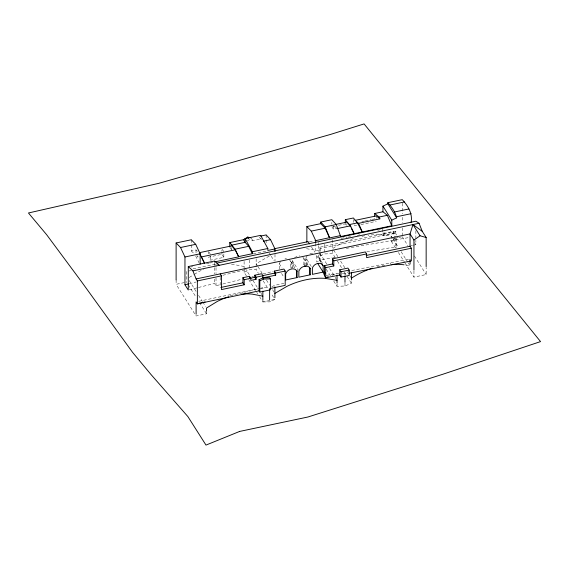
<?xml version="1.0" encoding="UTF-8"?>
<svg xmlns="http://www.w3.org/2000/svg" width="569" height="569" viewBox="0 0 569 569"><rect width="100%" height="100%" fill="white"/><g stroke="black" fill="none" stroke-linecap="round" stroke-linejoin="round"><path stroke-width="0.43" stroke-dasharray="2.85 2.13" d="M279.265 268.966L279.265 263.682L280.787 261.178M293.127 268.099L292.473 267.067L292.473 260.901L293.234 259.649M247.245 241.014L249.357 239.698L252.864 240.701L260.652 239.058L260.652 238.212L261.754 239.407M189.264 277.452L193.609 274.791M194.335 274.35L198.673 271.69A56.964 43.699 -32.3 0 1 203.51 269.457M246.455 275.972L244.115 272.267L249.371 269.798L256.15 269.734L258.49 273.44M271.875 286.691L274.884 285.282L283.924 283.376M322.523 263.326L318.306 256.647L324.735 253.938L332.68 253.625L335.02 257.33M333.761 281.129L337.04 286.321L344.985 286.001L351.414 283.291L351.414 279.884M342.339 273.227L344.985 273.163L351.414 270.581L410.057 258.931L411.316 260.922M332.182 275.247L337.04 273.348L338.804 273.305M189.271 283.711L196.156 281.982M222.849 275.289L246.96 269.237M189.128 289.827L197.614 287.701M198.467 287.487L214.591 283.447L216.021 285.709L222.002 284.208M222.856 283.995L241.661 279.279M251.918 276.705L253.625 276.278M263.027 273.924L273.284 271.349M230.104 295.837L258.539 288.867M259.4 288.654L262.85 287.814L268.774 287.75M191.291 244.926L191.291 250.95L196.035 249.955L198.481 252.316M332.68 226.547L334.366 226.192M338.576 225.31L345.319 223.887L346.471 225.708M361.927 221.597L364.48 221.057M365.334 220.879L371.294 219.627M372.14 219.449L374.694 218.909L374.694 217.358M331.834 226.725L333.37 229.158L336.741 228.446M356.649 225.459L354.949 225.815L354.181 224.606M360.91 224.563L376.23 221.341M223.845 257.352L221.931 254.322L208.61 257.124L210.523 260.154L223.845 257.352L223.845 253.305M190.935 266.996L192.663 266.633M206.49 263.724L209.086 263.177M209.954 262.992L212.543 262.451M253.177 253.895L266.143 251.171M193.062 268.81L216.426 263.895M377.866 230.225L380.327 229.705M357.311 235.41L359.836 234.876M191.326 270.481L186.426 271.513L186.426 282.686M382.781 229.186L382.781 233.596L393.108 231.427L394.367 233.425L394.367 237.429M319.707 251.491L319.707 247.245L395.576 231.277L396.337 232.479L396.337 235.075M319.707 247.245L320.461 248.447L396.337 232.479M382.781 233.596L384.039 235.594L394.367 233.425M176.113 279.912L176.113 284.315L185.167 282.409M394.772 238.29L393.108 238.639L394.367 240.637L391.323 241.284L391.323 236.171L380.014 234.691A69.269 53.137 -32.3 0 0 368.072 235.246M395.604 238.119L398.101 237.593M398.933 237.415L401.437 236.889M289.152 259.421L290.674 261.285L290.674 267.444L292.473 267.067M302.864 257.259L303.882 258.504L303.882 264.67L305.98 264.222L306.968 265.787M320.461 248.447L320.461 261.178L316.741 261.96L316.741 255.794A5.918 4.545 -32.3 0 0 315.311 253.916M297.018 270.254L298.22 269.998L292.473 260.901M198.709 301.314L260.246 288.362M261.114 288.177L262.85 287.814L262.85 290.318M206.554 312.132L206.554 313.782L196.106 315.98L176.113 284.315M259.571 296.741L262.85 301.933L274.884 299.401L274.884 297.694M404.986 262.928L413.948 277.11L426.153 274.543L426.153 267.487M326.122 275.453L337.04 273.348M309.458 241.654L314.643 240.751M341.18 238.34L347.133 237.301M347.986 237.159L350.532 236.711M346.35 248.369L409.367 237.486M319.707 252.337L319.707 259.976L331.912 257.871M332.787 257.721L335.404 257.266M366.799 251.847L395.576 246.882L396.337 248.077M410.768 245.588L412.468 245.296M413.322 245.147L415.868 244.706L415.868 240.353M262.85 301.933L269.621 301.869L274.884 299.401L271.136 293.469M326.734 264.016L318.306 250.666L306.321 248.681A66.836 51.267 -32.3 0 0 304.671 248.589M244.115 266.484L233.254 264.414A56.964 43.699 -32.3 0 0 230.673 264.258M191.291 250.95L194.342 253.909M334.586 226.178L337.026 228.638M414.573 242.657L415.868 244.706M402.269 236.711L407.888 245.616M414.445 256L426.153 274.543M408.983 259.151L410.242 261.15M391.323 236.171L392.724 238.397M393.193 239.136L398.343 247.295M401.152 251.747L407.71 262.131M408.179 262.871L410.057 265.837A69.269 53.137 -32.3 0 0 404.943 264.905M391.323 241.284L395.562 247.999M398.392 252.48L404.516 262.181M390.121 263.12L391.38 265.118M337.83 256.669L332.68 248.511A69.269 53.137 -32.3 0 1 354.316 238.283M340.646 261.121L344.857 267.793M350.013 275.958L351.414 278.177M337.367 261.043L342.047 268.454M344.387 272.167L351.414 283.291M329.543 268.468L334.7 276.626M335.169 277.366L336.571 279.592M326.265 269.258L330.482 275.937M311.442 246.896L314.764 252.159M319.707 259.976L320.461 261.178M316.741 255.794L320.852 262.309M307.416 255.573A5.918 4.545 -32.3 0 0 305.98 258.063L311.727 267.16M303.882 258.504L309.195 266.911M303.882 264.67L304.87 266.235M290.674 261.285L295.027 268.177M290.674 267.444L291.328 268.483L291.328 262.316L293.127 261.932L293.127 267.217M279.265 263.682L282.011 268.027M259.407 237.088L260.652 239.058M269.301 253.212L270.723 255.467M271.2 256.221L274.045 260.723M281.548 273.469L283.839 277.082M251.206 238.07L252.864 240.701M257.551 265.972L256.15 263.753L268.134 256.711A66.836 51.267 -32.3 0 1 269.678 255.979M258.02 266.719L262.238 273.39M266.456 280.069L269.727 285.261M272.544 289.713L274.884 293.419M263.177 280.858L268.326 289.016M245.047 267.971L249.734 275.389M253.013 280.581L258.162 288.739M260.972 293.191L261.911 294.671M230.189 247.607L231.334 249.428M248.795 279.685L256.292 291.548M256.761 292.288L257.693 293.775M223.845 251.69L221.931 248.66L221.931 251.085M208.994 252.067L210.523 254.492M196.803 255.317L197.948 257.138L197.948 255.474M189.221 280.56L196.248 291.684M198.588 295.396L202.336 301.328M202.806 302.068L205.615 306.52M188.289 284.856L196.248 297.466M199.527 302.658L206.554 313.782M195.693 255.993L199.029 262.729M415.868 230.779L415.868 239.485M413.948 270.936L413.948 277.11M402.269 203.197L402.269 213.78M402.269 217.308L402.269 222.6M402.269 227.892L402.269 234.947M396.337 238.546L396.337 247.209M395.576 231.277L395.576 237.344M395.576 238.212L395.576 246.882M394.367 238.233L394.367 240.637M393.108 231.427L393.108 236.235M384.039 231.988L384.039 235.594M376.23 216.697L376.23 218.247M353.413 219.52L353.413 222.614M346.855 223.795L346.855 225.473M344.985 273.163L344.985 275.659M344.985 283.049L344.985 286.001M337.04 283.753L337.04 286.321M333.37 225.786L333.37 229.158M332.68 239.826L332.68 253.625M331.834 222.344L331.834 224.094M324.735 244.272L324.735 253.938M318.306 242.33L318.306 244.834M318.306 245.666L318.306 250.666M318.306 254.94L318.306 256.647M315.71 243.248L315.71 252.792M306.968 264.912L306.968 259.628L304.87 260.069L304.87 265.353M305.98 258.063L305.98 264.222M274.991 254.258L274.991 261.342M266.143 234.926L266.143 243.475M256.15 258.824L256.15 269.734M249.371 260.04L249.371 269.798M244.115 261.434L244.115 268.966M244.115 269.791L244.115 272.267M231.718 247.536L231.718 250.033M221.931 251.896L221.931 254.322M220.189 277.302L220.189 287.594M216.021 264.137L216.021 266.726M216.021 267.586L216.021 273.625M216.021 277.942L216.021 285.709M214.591 262.736L214.591 273.952M214.591 279.13L214.591 283.447M210.523 256.107L210.523 260.154M208.61 251.462L208.61 253.888M196.035 249.955L196.035 254.108M191.291 239.769L191.291 244.065M361.998 236.277A69.269 53.137 -32.3 0 1 366.351 235.488M377.254 266.754A69.269 53.137 -32.3 0 1 385.085 265.154M309.92 253.788A5.918 4.545 -32.3 0 1 312.808 253.184M294.571 257.864A6.536 5.014 -32.3 0 1 299.714 255.936M284.969 258.874A6.536 5.014 -32.3 0 1 286.506 258.717"/><path stroke-width="0.85" d="M426.153 266.605L426.153 237.501L422.262 231.341L412.959 224.549L410.057 233.909L410.057 246.228L411.316 248.226L411.316 260.922L348.783 273.326M413.948 270.055L413.948 240.068L420.05 235.779L426.153 237.501M229.805 247.003L229.805 242.572L243.475 239.698L247.7 237.074L250.502 237.87M274.884 293.419L286.868 286.385A66.836 51.267 -32.3 0 1 325.055 278.348L337.04 280.339M340.689 235.573L329.615 237.906L325.184 228.197L320.76 223.645L320.76 222.038L331.834 219.712L336.258 224.513L340.689 236.533L391.785 225.779L387.361 215.31L382.937 211.76L382.937 206.149L387.838 203.809L387.838 202.706L402.269 199.669C408.009 205.736 412.774 213.667 411.117 222.337M391.785 225.779L391.785 220.167L396.693 217.827C395.412 212.223 391.771 206.924 387.838 202.706M220.189 273.867L221.455 275.865L221.455 289.593L244.179 284.806L242.913 282.807L242.913 277.693L249.549 276.299L250.808 278.298L250.808 280.403L256.057 279.301L254.798 277.302L254.798 275.197L261.662 273.753L262.921 275.752L262.921 277.857L269.635 277.693L270.389 278.895L270.389 289.849L259.834 292.068L259.08 290.866L259.08 279.635L262.921 277.857L275.666 275.168L275.666 273.063L274.407 271.072L283.924 269.066L285.183 271.064L285.183 285.375L269.635 288.647M259.834 292.068L259.834 280.837L263.682 279.052L270.389 278.895M328.135 276.826L325.703 277.772L324.444 275.773L324.444 265.652L332.538 263.945L333.804 265.943L325.703 267.65L324.444 265.652M200.139 264.108L200.139 253.788L195.715 244.321L191.291 239.769L176.113 242.963L180.537 247.515L184.961 256.982L184.961 284.784L188.403 283.924M205.125 301.954L197.365 303.86L196.106 301.862L196.106 314.216M180.537 247.515L195.715 244.321M390.05 204.982L404.481 201.952M229.805 242.572L235.061 249.194L238.66 256.591L252.33 253.717L248.731 246.32L245.132 242.323L245.132 238.617L260.652 235.353L267.843 248.497L267.843 250.452L274.991 248.945L274.991 251.605M260.581 236.099L266.143 234.926L270.567 239.684L274.991 248.945M306.862 242.109L306.862 226.569L320.76 223.645M345.319 223.048L345.319 219.677L353.413 217.977L357.417 222.892L362.268 231.996L358.605 223.34L356.222 221.426M374.694 216.59L374.694 213.496L382.937 211.76M231.462 245.203L245.132 242.323L243.475 239.698M199.683 252.615L231.718 245.872L235.189 249.812L238.66 256.861L214.413 261.968M335.895 224.414L346.855 222.109L350.511 225.801L354.174 233.695L351.343 228.389M354.949 220.402L376.23 215.928L379.893 218.859L358.605 223.34M394.473 211.995L408.905 208.958M320.76 222.038L325.184 226.846L336.258 224.513M184.961 256.982L200.139 253.788M263.419 241.185L270.567 239.684M306.862 226.569L311.286 231.121L325.184 228.197M374.694 213.496L379.125 217.045L387.361 215.31M345.319 219.677L349.323 224.599L357.417 222.892M235.061 249.194L248.731 246.32M235.189 249.812L201.419 256.925L204.506 263.184M337.872 228.461L350.511 225.801M396.693 216.725L411.117 213.688M245.132 238.617L252.33 251.761L267.843 248.497M184.961 284.784L188.282 290.041L188.282 266.548L214.591 261.007L219.214 265.332L217.941 264.507M274.336 248.753L308.121 241.64L309.543 243.895M315.71 240.644L329.615 237.664M216.889 263.091L415.868 221.213L419.061 223.268L422.262 231.341M188.282 266.548L192.905 270.865L419.061 223.268M192.905 270.865L196.106 278.938L410.057 233.909L413.948 240.068M196.106 278.938L197.365 280.937L221.455 275.865M332.538 263.945L332.538 258.831L365.355 251.925L366.621 253.923L366.621 257.636L411.316 248.226M304.87 266.235L306.271 265.936M250.296 278.248L254.798 277.302M262.508 275.681L274.407 273.177L275.666 275.168M242.913 277.693L244.179 279.692L250.808 278.298M254.798 275.197L256.057 277.195L262.921 275.752M275.666 273.063L285.183 271.064M332.538 258.831L333.804 260.83L366.621 253.923M366.18 255.46L410.057 246.228M221.035 287.416L242.913 282.807M297.068 277.58L285.659 279.976L285.659 273.81L287.181 271.313A6.536 5.014 -32.3 0 1 295.553 269.55L297.068 271.413L297.068 277.58L296.421 276.541L296.421 270.382L297.068 271.413M310.276 274.799L298.867 277.195L298.867 271.029L300.389 268.532A6.536 5.014 -32.3 0 1 308.761 266.769L310.276 268.632L310.276 274.799L309.628 273.767L309.628 267.601L310.276 268.632M339.736 269.806L347.929 268.084L349.188 270.083L349.188 275.488L340.995 277.067L339.736 275.069L339.736 269.806L340.995 271.804L340.995 277.067M340.995 271.804L349.188 270.083M259.08 290.866L197.365 303.86L197.365 280.937M339.736 275.069L325.703 277.772L325.703 267.65M262.85 296.157L251.989 294.088A56.964 43.699 -32.3 0 0 241.427 294.18M412.959 224.549L420.05 235.779M387.838 203.809L396.693 217.827M382.937 206.149L391.785 220.167M321.769 263.753L323.142 265.922L323.142 272.089L324.444 275.382M324.444 271.818L325.703 273.81M317.658 263.404L323.142 272.089L312.381 274.358L312.381 268.191A5.918 4.545 -32.3 0 1 317.758 263.447A5.918 4.545 -32.3 0 1 323.142 265.922M247.7 237.074L248.525 238.383M262.921 277.857L263.682 279.052M259.08 279.635L259.834 280.837M349.323 224.599L350.532 226.867M199.705 253.497L204.52 263.219M311.286 231.121L315.71 240.587L315.71 242.38M379.125 217.045L379.893 218.859M325.184 226.846L329.615 237.906M410.057 260.652L410.057 264.108M351.414 272.267L351.414 279.884M344.985 276.484L344.985 282.309M337.04 275.097L337.04 282.9M333.804 260.83L333.804 265.943M274.884 286.904L274.884 297.694M274.407 271.072L274.407 273.177M269.621 289.507L269.621 300.098M262.85 291.15L262.85 300.283M256.057 277.195L256.057 279.301M252.33 251.761L252.33 253.717M249.549 276.299L249.549 277.708M244.179 279.692L244.179 284.806M206.554 311.307L206.554 308.007L217.408 301.364A56.964 43.699 -32.3 0 1 228.866 296.733M176.113 242.963L176.113 279.912M351.414 278.177A69.269 53.137 -32.3 0 1 372.247 268.212M391.97 264.429A69.269 53.137 -32.3 0 1 404.068 264.791M239.634 431.43L205.992 445.086L187.841 416.529L150.899 374.402L132.57 352.36L80.834 280.794L46.622 234.684L28.45 212.984L158.587 183.389L330.802 134.341L364.089 123.914L540.55 341.599L442.91 374.231L307.921 417.006L239.634 431.43"/></g></svg>
